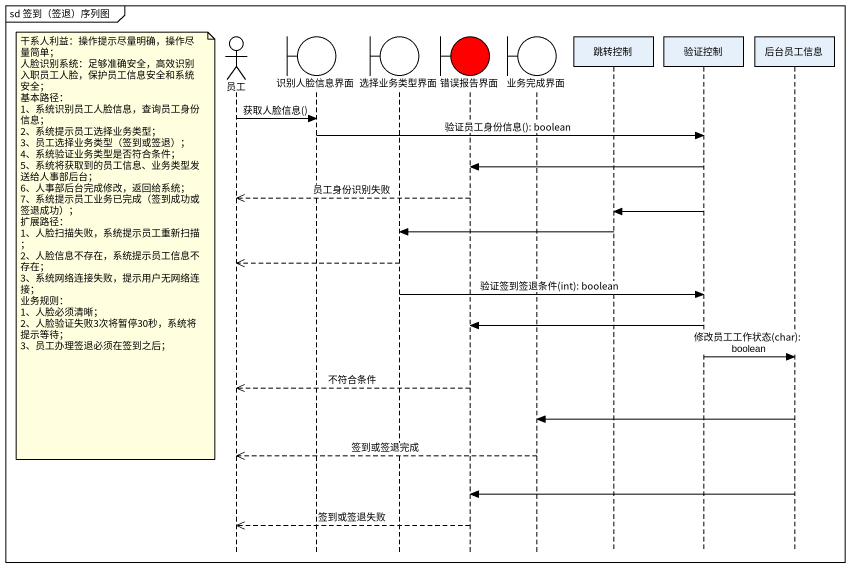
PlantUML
@startuml
mainframe sd 签到（签退）序列图
hide footbox
actor 员工
boundary 识别人脸信息界面
boundary 选择业务类型界面
boundary 错误报告界面 #FF0000
boundary 业务完成界面
participant 跳转控制
participant 验证控制
participant 后台员工信息

员工 -> 识别人脸信息界面 : 获取人脸信息()
识别人脸信息界面 -> 验证控制 : 验证员工身份信息(): boolean
验证控制 -> 错误报告界面
错误报告界面 -->> 员工 : 员工身份识别失败
验证控制 -> 跳转控制
跳转控制 -> 选择业务类型界面
note left of 员工
  干系人利益：操作提示尽量明确，操作尽量简单；
  人脸识别系统：足够准确安全，高效识别入职员工人脸，保护员工信息安全和系统安全；
  基本路径：
  1、系统识别员工人脸信息，查询员工身份信息；
  2、系统提示员工选择业务类型；
  3、员工选择业务类型（签到或签退）；
  4、系统验证业务类型是否符合条件；
  5、系统将获取到的员工信息、业务类型发送给人事部后台；
  6、人事部后台完成修改，返回给系统；
  7、系统提示员工业务已完成（签到成功或签退成功）；
  扩展路径：
  1、人脸扫描失败，系统提示员工重新扫描；
  2、人脸信息不存在，系统提示员工信息不存在；
  3、系统网络连接失败，提示用户无网络连接；
  业务规则：
  1、人脸必须清晰；
  2、人脸验证失败3次将暂停30秒，系统将提示等待；
  3、员工办理签退必须在签到之后；
end note
选择业务类型界面 -->> 员工
选择业务类型界面 -> 验证控制 : 验证签到签退条件(int): boolean
验证控制 -> 错误报告界面
验证控制 -> 后台员工信息 : 修改员工工作状态(char): boolean
错误报告界面 -->> 员工 : 不符合条件
后台员工信息 -> 业务完成界面
业务完成界面 -->> 员工 : 签到或签退完成
后台员工信息 -> 错误报告界面
错误报告界面 -->> 员工 : 签到或签退失败
@enduml
